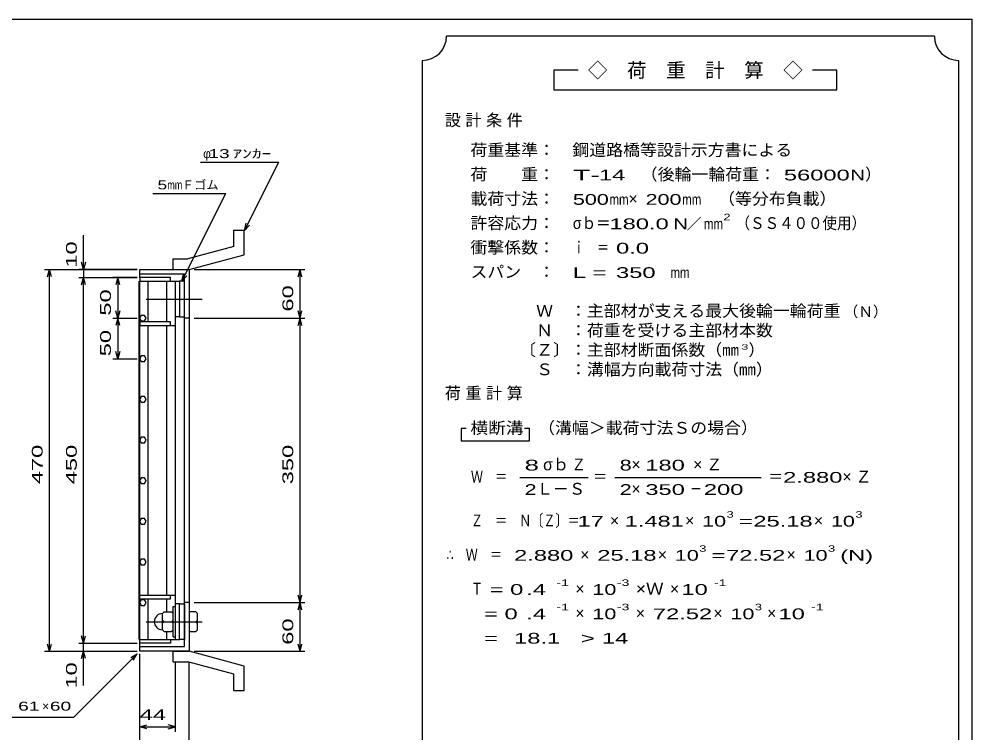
# Model space of a CAD drawing. Units: millimetres, scale not verified. Extents: x -1092 to 1039, y -770 to 632.
# Drawn here: x -133 to 1039, y -246 to 632 of the extents above; entities that cross this region are included whole.
import ezdxf
from ezdxf.enums import TextEntityAlignment as Align

# ---------------------------------------------------------------- set-up
doc = ezdxf.new("R2010")
doc.units = ezdxf.units.MM
doc.header["$LTSCALE"] = 6
doc.linetypes.add('CHAIN', pattern=[18.5, 12, -1.5, 3.5, -1.5])
for name, color, linetype, lineweight in [('0_2', 150, 'Continuous', 25), ('16', 3, 'Continuous', 25), ('19', 6, 'Continuous', 25), ('22', 4, 'Continuous', 25), ('24', 2, 'Continuous', 25)]:
    doc.layers.add(name, color=color, linetype=linetype, lineweight=lineweight)
doc.styles.add('ベクトル', font='')
doc.styles.get('ベクトル').set_extended_font_data('ベクトル')

msp = doc.modelspace()

# ---------------------------------------------------------------- linework, layer by layer
at = {"layer": '0_2'}
for p, q in [((-1037.4, 632.1), (1038.6, 632.1)), ((1038.6, 632.1), (1038.6, -687.9))]:
    msp.add_line(p, q, dxfattribs=at)
at = {"layer": '16'}
for p, q in [((14.3, -131.5), (14.3, 309.5)), ((14.3, 309.5), (15, 309.5)), ((53, 314), (15, 314)), ((15, 314), (15, 309.5)), ((15, 309.5), (53, 309.5)), ((15, -131.5), (15, 309.5)), ((15, 309.5), (59, 309.5)), ((25.5, 259.5), (25.5, 309.5)), ((48.5, 259.5), (48.5, 309.5)), ((53, 309.5), (53, 314)), ((59, -131.5), (59, 309.5)), ((59, 309.5), (64, 309.5)), ((64, 309.5), (64, 265.5)), ((70, 309.5), (64, 309.5)), ((70, 265.5), (70, 309.5)), ((16.976, 267.45), (15, 263.972)), ((15, 263.972), (17.024, 260.522)), ((15, 259.5), (15, 255)), ((53, 259.5), (15, 259.5)), ((20.976, 267.478), (16.976, 267.45)), ((17.024, 260.522), (21.024, 260.55)), ((23, 264), (20.976, 267.478)), ((21.024, 260.55), (23, 264.028)), ((53, 255), (53, 259.5)), ((64, 265.5), (59, 265.5)), ((64, 265.5), (70, 265.5)), ((15, 255), (59, 255)), ((25.5, -77), (25.5, 255)), ((48.5, -77), (48.5, 255)), ((16.976, 217.45), (15, 213.972)), ((15, 213.972), (17.024, 210.522)), ((20.976, 217.478), (16.976, 217.45)), ((23, 214), (20.976, 217.478)), ((21.024, 210.55), (23, 214.028)), ((17.024, 210.522), (21.024, 210.55)), ((16.976, 167.45), (15, 163.972)), ((20.976, 167.478), (16.976, 167.45)), ((23, 164), (20.976, 167.478)), ((15, 163.972), (17.024, 160.522)), ((17.024, 160.522), (21.024, 160.55)), ((21.024, 160.55), (23, 164.028)), ((16.976, 117.45), (15, 113.972)), ((20.976, 117.478), (16.976, 117.45)), ((23, 114), (20.976, 117.478)), ((15, 113.972), (17.024, 110.522)), ((17.024, 110.522), (21.024, 110.55)), ((21.024, 110.55), (23, 114.028)), ((16.976, 67.45), (15, 63.972)), ((15, 63.972), (17.024, 60.522)), ((20.976, 67.478), (16.976, 67.45)), ((17.024, 60.522), (21.024, 60.55)), ((23, 64), (20.976, 67.478)), ((21.024, 60.55), (23, 64.028)), ((16.976, 17.45), (15, 13.972)), ((15, 13.972), (17.024, 10.522)), ((20.976, 17.478), (16.976, 17.45)), ((23, 14), (20.976, 17.478)), ((21.024, 10.55), (23, 14.028)), ((17.024, 10.522), (21.024, 10.55)), ((16.976, -32.55), (15, -36.028)), ((20.976, -32.522), (16.976, -32.55)), ((23, -36), (20.976, -32.522)), ((15, -36.028), (17.024, -39.478)), ((17.024, -39.478), (21.024, -39.45)), ((21.024, -39.45), (23, -35.972)), ((15, -81.5), (15, -77)), ((15, -77), (59, -77)), ((15, -81.5), (53, -81.5)), ((25.5, -131.5), (25.5, -81.5)), ((48.5, -96.5), (48.5, -81.5)), ((53, -81.5), (53, -77)), ((16.976, -82.55), (15, -86.028)), ((15, -86.028), (17.024, -89.478)), ((20.976, -82.522), (16.976, -82.55)), ((17.024, -89.478), (21.024, -89.45)), ((23, -86), (20.976, -82.522)), ((21.024, -89.45), (23, -85.972)), ((56, -128), (56, -91)), ((56, -91), (59, -91)), ((64, -87.5), (59, -87.5)), ((59, -128), (59, -91)), ((64, -131.5), (64, -87.5)), ((64, -87.5), (70, -87.5)), ((70, -87.5), (70, -131.5)), ((45, -97.5), (43, -99.5)), ((43, -119.5), (43, -99.5)), ((45, -97.5), (54, -97.5)), ((56, -99.5), (54, -97.5)), ((45, -109.5), (43, -107.5)), ((45, -109.5), (43, -111.5)), ((45, -109.5), (54, -109.5)), ((54, -109.5), (56, -107.5)), ((56, -111.5), (54, -109.5)), ((43, -119.5), (45, -121.5)), ((45, -121.5), (54, -121.5)), ((48.5, -131.5), (48.5, -122.5)), ((54, -121.5), (56, -119.5)), ((56, -128), (59, -128)), ((14.3, -131.5), (15, -131.5)), ((15, -131.5), (53, -131.5)), ((15, -136), (15, -131.5)), ((15, -131.5), (59, -131.5)), ((53, -136), (15, -136)), ((53, -131.5), (53, -136)), ((59, -131.5), (64, -131.5)), ((70, -131.5), (64, -131.5))]:
    msp.add_line(p, q, dxfattribs=at)
at = {"layer": '16', "linetype": 'CHAIN'}
for p, q in [((22.8, 287.5), (91.8, 287.5)), ((22.8, -109.5), (91.8, -109.5))]:
    msp.add_line(p, q, dxfattribs=at)
at = {"layer": '16'}
msp.add_arc((43, -109.5), 10, 90, 270, dxfattribs=at)
at = {"layer": '19'}
for p, q in [((130.61, 372.12), (143.61, 372.12)), ((130.61, 352.1), (130.61, 372.12)), ((143.61, 342.12), (143.61, 372.12)), ((130.61, 352.1), (74.28, 337.01)), ((76, 324), (143.61, 342.12)), ((55.99, 337.01), (74.28, 337.01)), ((55.99, 324.01), (55.99, 337.01)), ((15, 314), (15, 324)), ((15, 324), (76, 324)), ((70, 318), (15, 318)), ((56, 324), (76, 324)), ((70, -140), (70, 318)), ((76, 324), (76, -146)), ((76, 264), (70, 264)), ((76, -86), (70, -86)), ((84, -97.5), (76, -97.5)), ((76, -97.5), (76, -121.5)), ((86, -99.5), (84, -97.5)), ((86, -119.5), (86, -99.5)), ((76, -109.5), (84, -109.5)), ((86, -107.5), (84, -109.5)), ((84, -109.5), (86, -111.5)), ((76, -121.5), (84, -121.5)), ((84, -121.5), (86, -119.5)), ((15, -146), (15, -136)), ((15, -140), (70, -140)), ((76, -146), (15, -146)), ((55.99, -159.01), (55.99, -146.01)), ((56, -146), (76, -146)), ((143.61, -164.12), (76, -146)), ((55.99, -159.01), (74.28, -159.01)), ((130.61, -174.1), (74.28, -159.01)), ((130.61, -194.12), (130.61, -174.1)), ((143.61, -194.12), (143.61, -164.12)), ((130.61, -194.12), (143.61, -194.12))]:
    msp.add_line(p, q, dxfattribs=at)
at = {"layer": '22'}
for p, q in [((90, 456), (186, 456)), ((144, 372), (186, 456)), ((31, 417.5), (121, 417.5)), ((67, 309.5), (121, 417.5)), ((144, 372), (145.8, 380.76)), ((144, 372), (150, 378.6)), ((-54, 324), (-54, 366)), ((-54, 324), (-56.4, 333)), ((-51.6, 333), (-54, 324)), ((-102, 324), (12, 324)), ((-98.4, 315), (-96, 324)), ((-93.6, 315), (-96, 324)), ((-96, -146), (-96, 324)), ((12, 324), (-60, 324)), ((-54, 324), (-54, 314)), ((67, 309.5), (68.8, 318.26)), ((82, 324), (218.2, 324)), ((209.8, 315), (212.2, 324)), ((214.6, 315), (212.2, 324)), ((212.2, 264), (212.2, 324)), ((-60, 314), (12, 314)), ((-56.4, 305), (-54, 314)), ((-51.6, 305), (-54, 314)), ((-54, -136), (-54, 314)), ((12, 314), (-18, 314)), ((-12, 314), (-14.4, 305)), ((-9.6, 305), (-12, 314)), ((-12, 314), (-12, 264)), ((67, 309.5), (73, 316.1)), ((-12, 264), (-14.4, 273)), ((-9.6, 273), (-12, 264)), ((212.2, 264), (209.8, 273)), ((212.2, 264), (214.6, 273)), ((-18, 264), (12, 264)), ((-12, 264), (-14.4, 255)), ((-9.6, 255), (-12, 264)), ((-12, 264), (-12, 214)), ((82, 264), (218.2, 264)), ((209.8, 255), (212.2, 264)), ((214.6, 255), (212.2, 264)), ((212.2, -86), (212.2, 264)), ((-12, 214), (-14.4, 223)), ((-9.6, 223), (-12, 214)), ((-18, 214), (12, 214)), ((212.2, -86), (209.8, -77)), ((212.2, -86), (214.6, -77)), ((82, -86), (218.2, -86)), ((209.8, -95), (212.2, -86)), ((214.6, -95), (212.2, -86)), ((212.2, -146), (212.2, -86)), ((-54, -136), (-56.4, -127)), ((-54, -136), (-51.6, -127)), ((-96, -146), (-98.4, -137)), ((-96, -146), (-93.6, -137)), ((-60, -136), (12, -136)), ((-54, -146), (-54, -136)), ((212.2, -146), (209.8, -137)), ((212.2, -146), (214.6, -137)), ((-102, -146), (12, -146)), ((-66, -227), (12, -149)), ((-60, -146), (12, -146)), ((-56.4, -155), (-54, -146)), ((-51.6, -155), (-54, -146)), ((-54, -188), (-54, -146)), ((4.2, -153.8), (12, -149)), ((7.2, -156.8), (12, -149)), ((15, -245), (15, -149)), ((15, -287), (15, -149)), ((82, -146), (218.2, -146)), ((59, -245), (59, -158.802)), ((76, -287), (76, -158.802)), ((-186, -227), (-66, -227)), ((15, -239), (24, -236.6)), ((24, -241.4), (15, -239)), ((15, -239), (59, -239)), ((59, -239), (50, -236.6)), ((50, -241.4), (59, -239))]:
    msp.add_line(p, q, dxfattribs=at)
at = {"layer": '24', "color": 4}
for p, q in [((992.4, 611.1), (392.4, 611.1)), ((362.4, 581.1), (362.4, -348.9)), ((1022.4, -348.9), (1022.4, 581.1)), ((554.4, 569.1), (524.4, 569.1)), ((524.4, 569.1), (524.4, 545.1)), ((872.4, 569.1), (842.4, 569.1)), ((872.4, 545.1), (872.4, 569.1)), ((524.4, 545.1), (872.4, 545.1)), ((416.4, 128.1), (410.4, 128.1)), ((410.4, 128.1), (410.4, 113.1)), ((494.4, 128.1), (488.4, 128.1)), ((494.4, 113.1), (494.4, 128.1)), ((410.4, 113.1), (494.4, 113.1)), ((482.4, 68.1), (566.4, 68.1)), ((599.4, 68.1), (779.4, 68.1))]:
    msp.add_line(p, q, dxfattribs=at)
for centre, start, end in [((362.4, 611.1), 270, 0), ((1022.4, 611.1), 180, 270)]:
    msp.add_arc(centre, 30, start, end, dxfattribs=at)

# ---------------------------------------------------------------- texts
at = {"layer": '22', "color": 2, "style": 'ベクトル'}
for s, p in [('φ', (93, 466.5)), ('Ｆゴム', (67, 428)), ('×', (-105, -213.5))]:
    msp.add_text(s, height=11, dxfattribs=at).set_placement(p, align=Align.MIDDLE_LEFT)
for s, height, width, p in [(' 13 ', 11, 1.6, (93, 466.5)), ('ｱﾝｶｰ', 11, 1.6, (129, 466.5)), ('5', 11, 1.45, (37, 428)), ('mm', 11, 0.75, (49, 428)), (' 61 ', 11, 1.6, (-141, -213.5)), (' 60 ', 11, 1.6, (-102, -213.5)), (' 44 ', 13.2, 1.65, (7, -224))]:
    msp.add_text(s, height=height, dxfattribs=dict(at, width=width)).set_placement(p, align=Align.MIDDLE_LEFT)
at = {"layer": '22', "color": 2, "style": 'ベクトル', "width": 1.65}
for s, p in [(' 10 ', (-69, 318)), (' 50 ', (-27, 259)), (' 60 ', (197.2, 264)), (' 50 ', (-27, 209)), (' 470 ', (-111, 51.5)), (' 450 ', (-69, 51.5)), (' 350 ', (197.2, 51.5)), (' 60 ', (197.2, -146)), (' 10 ', (-69, -200))]:
    msp.add_text(s, height=13.2, rotation=90, dxfattribs=at).set_placement(p, align=Align.MIDDLE_LEFT)
at = {"layer": '24', "style": 'ベクトル'}
for s, height, p in [('◇\u3000荷\u3000重\u3000計\u3000算\u3000◇', 17.6, (566.4, 569.1)), ('）', 14.52, (907.2, 441)), ('×', 14.52, (616.2, 411)), ('／', 13.2, (687.9, 380.1)), ('（Ｎ）', 13.2, (880.8, 272.1)), ('）', 14.52, (763.8, 225)), ('σｂ', 14.52, (511.2, 84)), ('×', 14.52, (619.8, 84)), ('Ｌ－Ｓ', 14.52, (503.4, 54)), ('×', 14.52, (619.8, 54)), ('×', 14.52, (593.4, 15)), ('×', 14.52, (685.8, 15)), ('×', 14.52, (844.2, 15)), ('×', 14.52, (556.8, -27)), ('×', 14.52, (652.2, -27)), ('×', 14.52, (810.6, -27)), ('×', 14.52, (550.8, -69)), ('×', 14.52, (667.2, -69)), ('×', 14.52, (550.8, -99)), ('×', 14.52, (625.2, -99)), ('×', 14.52, (720.6, -99)), ('×', 14.52, (786.6, -99))]:
    msp.add_text(s, height=height, dxfattribs=at).set_placement(p, align=Align.MIDDLE_LEFT)
for s, height, width, p in [('荷重基準：\u3000', 14.52, 1.05, (421.8, 471)), ('鋼道路橋等設計示方書による', 14.52, 1.05, (547.2, 471)), ('荷\u3000\u3000重：\u3000', 14.52, 1.05, (421.8, 441)), ('T-', 13.2, 2, (547.8, 440.1)), (' 14 ', 13.2, 1.65, (571.8, 440.1)), ('（後輪一輪荷重：', 14.52, 1.05, (631.2, 441)), (' 56000', 13.2, 1.65, (799.2, 440.1)), ('N', 13.2, 1.4, (889.2, 440.1)), ('載荷寸法：\u3000', 14.52, 1.05, (421.8, 411)), ('500', 13.2, 1.5, (547.8, 410.1)), ('mm', 13.2, 0.8, (592.8, 410.1)), ('200', 13.2, 1.5, (637.2, 410.1)), ('mm', 13.2, 0.8, (682.2, 410.1)), ('\u3000（等分布負載）', 14.52, 1.05, (705.6, 411)), ('許容応力：\u3000', 14.52, 1.05, (421.8, 381)), ('σｂ＝', 14.52, 0.9, (547.8, 381)), ('180.0', 13.2, 1.65, (592.8, 380.1)), ('2', 7.918, 1.5, (732.9, 388.5)), ('（ＳＳ４００使用）', 14.52, 0.9, (747.9, 381)), ('N', 13.2, 1.4, (671.4, 380.1)), ('mm', 13.2, 0.8, (708.9, 380.1)), ('衝撃係数：\u3000', 14.52, 1.05, (421.8, 351)), ('ｉ\u3000＝', 14.52, 0.75, (547.8, 351)), (' 0.0', 13.2, 1.65, (592.8, 350.1)), ('スパン\u3000：\u3000', 14.52, 1.05, (421.8, 321)), ('L =', 13.2, 1.65, (547.8, 320.1)), (' 350 ', 13.2, 1.65, (592.8, 320.1)), ('mm', 13.2, 0.8, (667.8, 320.1)), ('\u3000Ｗ\u3000：主部材が支える最大後輪一輪荷重', 14.52, 1.05, (481.8, 273)), ('\u3000Ｎ\u3000：荷重を受ける主部材本数', 14.52, 1.05, (481.8, 249)), ('〔Ｚ〕：主部材断面係数（㎜', 14.52, 1.05, (481.8, 225)), ('3', 6.598, 1.8, (754.8, 228.6)), ('\u3000Ｓ\u3000：溝幅方向載荷寸法（㎜）', 14.52, 1.05, (481.8, 201)), ('横断溝', 14.52, 1.1, (421.8, 129)), ('\u3000（溝幅＞載荷寸法Ｓの場合）', 14.52, 1.05, (484.2, 129)), ('8', 13.2, 1.8, (488.4, 83.1)), ('Ｚ', 14.52, 0.9, (546, 84)), ('8', 13.2, 1.5, (605.4, 83.1)), (' 180 ', 13.2, 1.65, (628.8, 83.1)), ('Ｗ\u3000＝', 14.52, 0.75, (422.4, 69)), ('＝', 14.52, 0.9, (572.4, 69)), ('＝', 14.52, 0.9, (788.4, 69)), ('2.880', 13.2, 1.65, (806.4, 68.1)), ('2', 13.2, 1.5, (488.4, 53.1)), ('2', 13.2, 1.5, (605.4, 53.1)), (' 350 ', 13.2, 1.65, (628.8, 53.1)), (' 200 ', 13.2, 1.65, (700.8, 53.1)), ('－', 14.52, 0.75, (691.8, 54)), ('Ｚ\u3000＝\u3000Ｎ〔Ｚ〕＝', 14.52, 0.75, (422.4, 15)), ('3', 7.918, 1.5, (736.8, 22.5)), ('3', 7.918, 1.5, (895.2, 22.5)), (' 17 ', 13.2, 1.65, (545.4, 14.1)), ('1.481', 13.2, 1.65, (611.4, 14.1)), ('10', 13.2, 1.5, (706.8, 14.1)), ('=', 13.2, 1.7, (751.8, 14.1)), ('25.18', 13.2, 1.65, (769.8, 14.1)), ('10', 13.2, 1.5, (865.2, 14.1)), ('∴\u3000Ｗ\u3000＝', 14.52, 0.75, (392.4, -27)), (' 2.880', 13.2, 1.65, (467.4, -27.9)), ('25.18', 13.2, 1.65, (577.8, -27.9)), ('10', 13.2, 1.5, (673.2, -27.9)), ('3', 7.918, 1.5, (703.2, -19.5)), ('72.52', 13.2, 1.65, (736.2, -27.9)), ('10', 13.2, 1.5, (831.6, -27.9)), ('3', 7.918, 1.5, (861.6, -19.5)), ('(N)', 13.2, 1.65, (876.6, -27.9)), ('=', 13.2, 1.7, (718.2, -27.9)), ('-1', 7.918, 1.65, (527.4, -61.5)), ('-3', 7.918, 1.65, (601.8, -61.5)), ('-1', 7.918, 1.65, (721.2, -61.5)), ('Ｔ', 14.52, 0.75, (422.4, -69)), (' = 0', 13.2, 1.65, (437.4, -69.9)), (' .4 ', 13.2, 1.65, (482.4, -69.9)), ('10', 13.2, 1.5, (571.8, -69.9)), ('×Ｗ', 14.52, 1.1, (625.2, -69)), (' 10 ', 13.2, 1.65, (673.2, -69.9)), ('  = 0', 13.2, 1.65, (422.4, -99.9)), (' .4 ', 13.2, 1.65, (482.4, -99.9)), ('-1', 7.918, 1.65, (527.4, -91.5)), ('10', 13.2, 1.5, (571.8, -99.9)), ('-3', 7.918, 1.65, (601.8, -91.5)), ('72.52', 13.2, 1.65, (646.2, -99.9)), ('10', 13.2, 1.5, (741.6, -99.9)), ('3', 7.918, 1.5, (771.6, -91.5)), (' 10 ', 13.2, 1.65, (792.6, -99.9)), ('-1', 7.918, 1.65, (840.6, -91.5)), ('  =', 13.2, 1.65, (422.4, -129.9)), (' 18.1', 13.2, 1.65, (467.4, -129.9)), ('>', 13.2, 1.7, (557.4, -129.9)), (' 14 ', 13.2, 1.65, (575.4, -129.9))]:
    msp.add_text(s, height=height, dxfattribs=dict(at, width=width)).set_placement(p, align=Align.MIDDLE_LEFT)
at = {"layer": '24', "char_height": 14.52, "attachment_point": 4, "style": 'ベクトル'}
for s, insert in [('\\T1.28;設計条件', (390.3, 507)), ('\\T1.28;荷重計算', (390.3, 171)), ('\\T1.42;×Ｚ', (695.7, 84)), ('\\T1.42;×Ｚ', (879.3, 69))]:
    msp.add_mtext(s, dxfattribs=dict(at, insert=insert))

doc.saveas('drawing.dxf')
